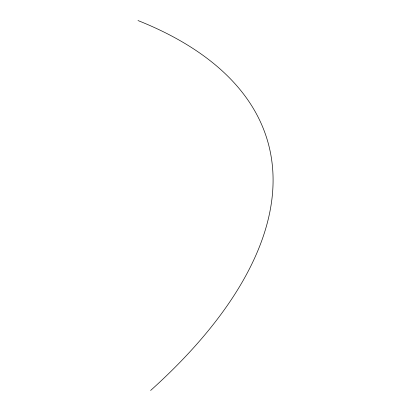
<?xml version="1.0" encoding="UTF-8"?>
<svg xmlns="http://www.w3.org/2000/svg" width="411" height="411" viewBox="0 0 411 411"><rect width="100%" height="100%" fill="white"/><g stroke="black" fill="none" stroke-linecap="round" stroke-linejoin="round"><path stroke-width="0.62" d="M137.998 20.55A695.751 307.181 -16.1 0 1 150.637 390.45"/></g></svg>
